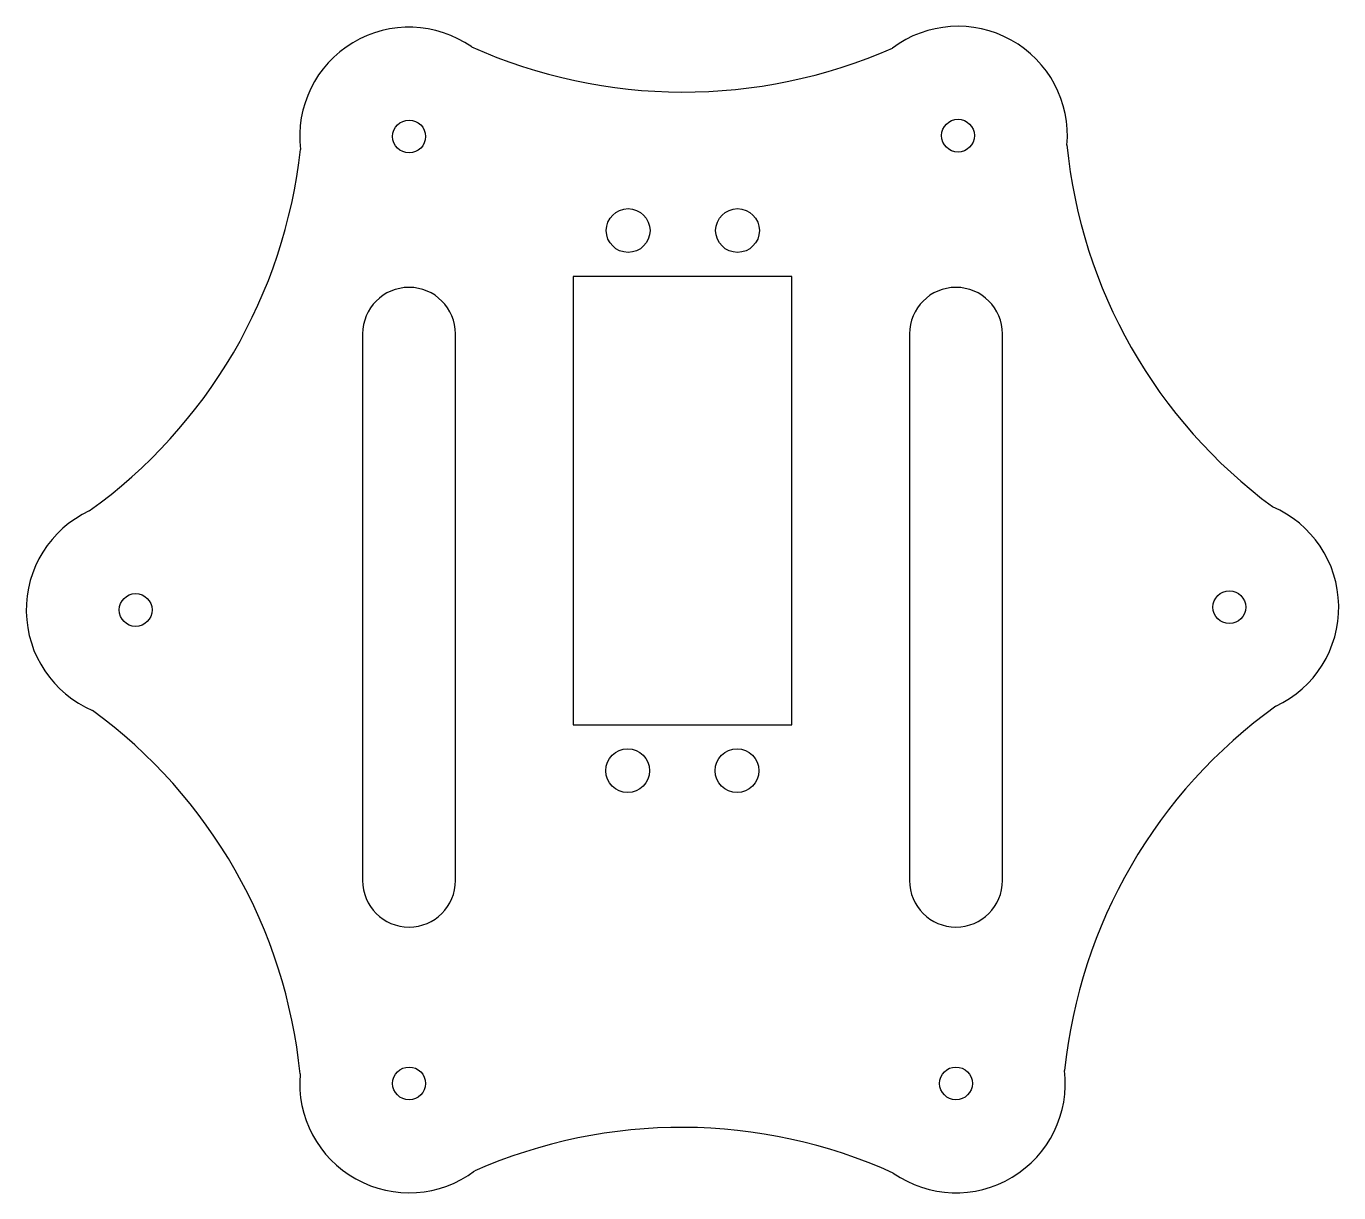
# Model space of a CAD drawing. Header units: millimetres. Extents: x -60 to 60, y -54 to 53.
import ezdxf

# ---------------------------------------------------------------- set-up
doc = ezdxf.new("R2010")
doc.units = ezdxf.units.MM

msp = doc.modelspace()

# ---------------------------------------------------------------- linework, layer by layer
at = {"color": 7, "linetype": 'Continuous', "lineweight": 25}
for p, q in [((-10, 30.25), (-10, -10.75)), ((10, 30.25), (-10, 30.25)), ((10, -10.75), (10, 30.25)), ((-29.25, 25), (-29.25, -25)), ((-20.75, -25), (-20.75, 25)), ((20.75, 25), (20.75, -25)), ((29.25, -25), (29.25, 25)), ((-10, -10.75), (10, -10.75))]:
    msp.add_line(p, q, dxfattribs=at)
for centre, radius in [((-25, 43.05), 1.5), ((25.19, 43.13), 1.5), ((-4.97, 34.45), 2), ((5.03, 34.45), 2), ((-50, -0.25), 1.5), ((50, 0), 1.5), ((-5.01, -14.95), 2), ((4.99, -14.95), 2), ((-25, -43.55), 1.5), ((25, -43.55), 1.5)]:
    msp.add_circle(centre, radius, dxfattribs=at)
for centre, radius, start, end in [((-25, 43.05), 10, 55.0658, 186.833), ((25.19, 43.13), 10, 355.0658, 126.833), ((0.08, 94.44), 47.33, 245.8568, 293.8098), ((81.79, 46.89), 46.87, 185.6504, 233.5341), ((-81.53, 46.92), 46.87, 305.6087, 353.8098), ((-25, 25), 4.25, 0, 180), ((25, 25), 4.25, 0, 180), ((-50, -0.25), 10, 115.0658, 246.833), ((50, 0), 10, 295.0658, 66.833), ((-81.61, -47.27), 46.87, 5.6087, 53.8098), ((81.56, -47.15), 46.87, 125.6503, 174.1415), ((-25, -25), 4.25, 180, 0), ((25, -25), 4.25, 180, 0), ((-25, -43.55), 10, 175.0658, 306.833), ((25, -43.55), 10, 235.0658, 6.833), ((-0.08, -94.44), 46.87, 65.6087, 113.8098)]:
    msp.add_arc(centre, radius, start, end, dxfattribs=at)

doc.saveas('drawing.dxf')
